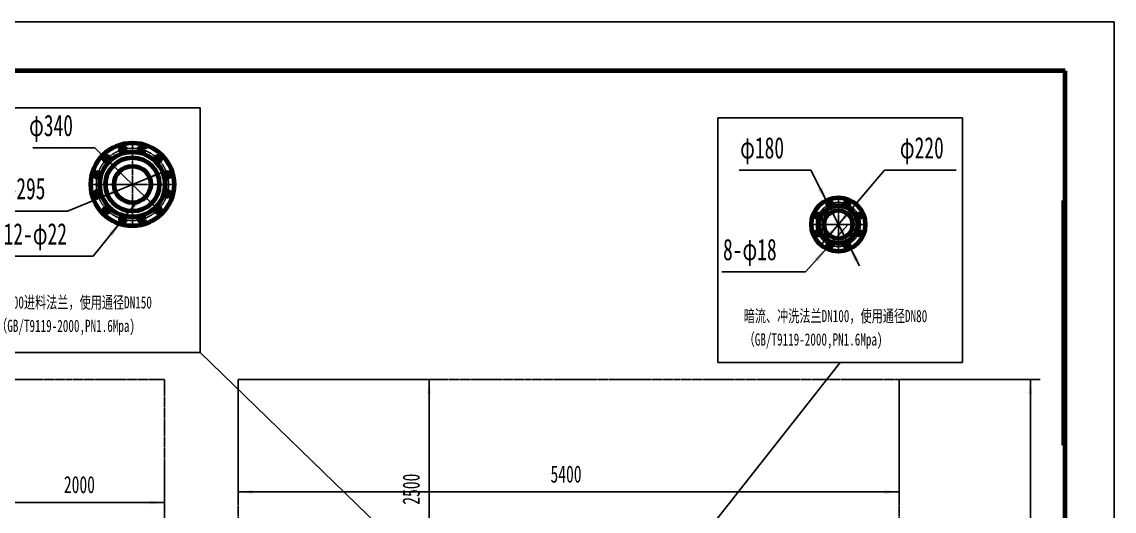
# Model space of a CAD drawing. Header units: millimetres. Extents: x -11880 to 11880, y -8400 to 8400.
# Drawn here: x 2953 to 11880, y 4400 to 8400 of the extents above; entities that cross this region are included whole.
import ezdxf

# ---------------------------------------------------------------- set-up
doc = ezdxf.new("R2010")
doc.units = ezdxf.units.MM
doc.linetypes.add('EB_DASHDOT', pattern=[39, 30, -3, 3, -3])
doc.linetypes.add('EB_DASHDOTDOT', pattern=[45, 30, -3, 3, -3, 3, -3])
for name, color, linetype, lineweight in [('CAXA0', 7, 'Continuous', 70), ('CAXA1', 1, 'EB_DASHDOT', 25), ('CAXA3', 7, 'Continuous', 25), ('CAXA4', 3, 'Continuous', 25)]:
    doc.layers.add(name, color=color, linetype=linetype, lineweight=lineweight)
doc.styles.add('标准', font='', dxfattribs={"width": 0.667})
doc.styles.get('标准').set_extended_font_data('FangSong_GB2312')
doc.dimstyles.new('标准', dxfattribs={"dimscale": 40, "dimtxt": 3.5, "dimasz": 3, "dimexe": 2, "dimexo": 0, "dimtad": 1, "dimdec": 1, "dimzin": 12, "dimdsep": 46, "dimtxsty": '标准', "dimcen": 0, "dimdle": 4, "dimaunit": 1, "dimazin": 2, "dimtfac": 1, "dimtdec": 3, "dimtmove": 0, "dimatfit": 3, "dimfxl": 0, "dimtolj": 1, "dimtzin": 0, "dimarcsym": 0})

# ---------------------------------------------------------------- blocks, each defined once
blk = doc.blocks.new('*D323')
at = {"layer": 'CAXA4', "linetype": 'Continuous', "lineweight": 25}
for points in [[(4722.4, 4556.7), (4842.4, 4571.7), (4842.4, 4541.7)], [(10122.4, 4556.7), (10002.4, 4571.7), (10002.4, 4541.7)]]:
    blk.add_hatch(color=0, dxfattribs=at).paths.add_polyline_path(points, flags=0)
at = {"layer": 'CAXA4', "color": 0, "linetype": 'Continuous', "lineweight": 25}
for p, q in [((4722.4, 5476.7), (4722.4, 4476.7)), ((10122.4, 5476.7), (10122.4, 4476.7)), ((10122.4, 4556.7), (4722.4, 4556.7))]:
    blk.add_line(p, q, dxfattribs=at)
at = {"layer": 'CAXA4', "color": 0, "linetype": 'Continuous', "lineweight": 25, "insert": (7273.5, 4773.5), "char_height": 140, "attachment_point": 1, "style": '标准'}
blk.add_mtext('\\fFangSong_GB2312|b0|i0|p34;5400', dxfattribs=at)
blk = doc.blocks.new('*D327')
at = {"layer": 'CAXA4', "linetype": 'Continuous', "lineweight": 25}
for points in [[(3788, 6795.6), (3896.5, 6900.8), (3867.3, 6924.2)], [(3772.9, 6776.9), (3693.5, 6648.2), (3664.3, 6671.7)]]:
    blk.add_hatch(color=0, dxfattribs=at).paths.add_polyline_path(points, flags=0)
at = {"layer": 'CAXA4', "color": 0, "linetype": 'Continuous', "lineweight": 25}
for q in [(3913.3, 6951.5), (2835.6, 6483.5)]:
    blk.add_line((3537.1, 6483.5), q, dxfattribs=at)
at = {"layer": 'CAXA4', "color": 0, "linetype": 'Continuous', "lineweight": 25, "insert": (2804.4, 6754.5), "char_height": 175, "attachment_point": 1, "style": '标准'}
blk.add_mtext('\\fFangSong_GB2312|b0|i0|p34;12-φ22', dxfattribs=at)
blk = doc.blocks.new('*D328')
at = {"layer": 'CAXA4', "linetype": 'Continuous', "lineweight": 25}
for points in [[(4129.8, 7183), (3998.1, 7108.8), (3983.9, 7143.5)], [(3583.8, 6959.4), (3729.7, 6998.9), (3715.5, 7033.6)]]:
    blk.add_hatch(color=0, dxfattribs=at).paths.add_polyline_path(points, flags=0)
at = {"layer": 'CAXA4', "color": 0, "linetype": 'Continuous', "lineweight": 25}
for q in [(4129.8, 7183), (2818.4, 6853.5)]:
    blk.add_line((3325, 6853.5), q, dxfattribs=at)
at = {"layer": 'CAXA4', "color": 0, "linetype": 'Continuous', "lineweight": 25, "insert": (2787.2, 7124.5), "char_height": 175, "attachment_point": 1, "style": '标准'}
blk.add_mtext('\\fFangSong_GB2312|b0|i0|p34;φ295', dxfattribs=at)
blk = doc.blocks.new('*D329')
at = {"layer": 'CAXA4', "linetype": 'Continuous', "lineweight": 25}
for points in [[(3613.2, 7308.4), (3707.6, 7190.3), (3733.7, 7217.2)], [(4100.4, 6834), (3979.8, 6925.2), (4006, 6952.1)]]:
    blk.add_hatch(color=0, dxfattribs=at).paths.add_polyline_path(points, flags=0)
at = {"layer": 'CAXA4', "color": 0, "linetype": 'Continuous', "lineweight": 25}
for q in [(3043.5, 7369.8), (4100.4, 6834)]:
    blk.add_line((3550.1, 7369.8), q, dxfattribs=at)
at = {"layer": 'CAXA4', "color": 0, "linetype": 'Continuous', "lineweight": 25, "insert": (3012.3, 7640.8), "char_height": 175, "attachment_point": 1, "style": '标准'}
blk.add_mtext('\\fFangSong_GB2312|b0|i0|p34;φ340', dxfattribs=at)
blk = doc.blocks.new('*D330')
at = {"layer": 'CAXA4', "linetype": 'Continuous', "lineweight": 25}
for points in [[(9544.7, 6903.9), (9460.2, 7029.2), (9493.6, 7046.2)], [(9707.5, 6582.8), (9758.6, 6440.6), (9792.1, 6457.5)]]:
    blk.add_hatch(color=0, dxfattribs=at).paths.add_polyline_path(points, flags=0)
at = {"layer": 'CAXA4', "color": 0, "linetype": 'Continuous', "lineweight": 25}
for q in [(8814.6, 7187.1), (9798, 6404.4)]:
    blk.add_line((9401.1, 7187.1), q, dxfattribs=at)
at = {"layer": 'CAXA4', "color": 0, "linetype": 'Continuous', "lineweight": 25, "insert": (8823.4, 7458.1), "char_height": 175, "attachment_point": 1, "style": '标准'}
blk.add_mtext('\\fFangSong_GB2312|b0|i0|p34;φ180', dxfattribs=at)
blk = doc.blocks.new('*D331')
at = {"layer": 'CAXA4', "linetype": 'Continuous', "lineweight": 25}
for points in [[(9768.6, 6911), (9657.2, 6808.9), (9685.7, 6784.6)], [(9483.7, 6575.7), (9566.5, 6702.2), (9595.1, 6677.9)]]:
    blk.add_hatch(color=0, dxfattribs=at).paths.add_polyline_path(points, flags=0)
at = {"layer": 'CAXA4', "color": 0, "linetype": 'Continuous', "lineweight": 25}
for q in [(9483.7, 6575.7), (10589.6, 7187.1)]:
    blk.add_line((10003.1, 7187.1), q, dxfattribs=at)
at = {"layer": 'CAXA4', "color": 0, "linetype": 'Continuous', "lineweight": 25, "insert": (10128.6, 7458.1), "char_height": 175, "attachment_point": 1, "style": '标准'}
blk.add_mtext('\\fFangSong_GB2312|b0|i0|p34;φ220', dxfattribs=at)
blk = doc.blocks.new('*D332')
at = {"layer": 'CAXA4', "linetype": 'Continuous', "lineweight": 25}
for points in [[(9569.2, 6590.5), (9683.3, 6689.7), (9655.4, 6714.7)], [(9545.2, 6563.7), (9459.1, 6439.4), (9431.2, 6464.4)]]:
    blk.add_hatch(color=0, dxfattribs=at).paths.add_polyline_path(points, flags=0)
at = {"layer": 'CAXA4', "color": 0, "linetype": 'Continuous', "lineweight": 25}
for q in [(9702.7, 6739.5), (8674.7, 6355.4)]:
    blk.add_line((9358.7, 6355.4), q, dxfattribs=at)
at = {"layer": 'CAXA4', "color": 0, "linetype": 'Continuous', "lineweight": 25, "insert": (8683.5, 6626.4), "char_height": 175, "attachment_point": 1, "style": '标准'}
blk.add_mtext('\\fFangSong_GB2312|b0|i0|p34;8-φ18', dxfattribs=at)
blk = doc.blocks.new('*D334')
at = {"layer": 'CAXA4', "linetype": 'Continuous', "lineweight": 25}
for points in [[(11195.1, 5476.7), (11180.1, 5356.7), (11210.1, 5356.7)], [(11195.1, 976.7), (11180.1, 1096.7), (11210.1, 1096.7)]]:
    blk.add_hatch(color=0, dxfattribs=at).paths.add_polyline_path(points, flags=0)
at = {"layer": 'CAXA4', "color": 0, "linetype": 'Continuous', "lineweight": 25}
for p, q in [((10122.4, 5476.7), (11275.1, 5476.7)), ((11195.1, 5476.7), (11195.1, 976.7)), ((10122.4, 976.7), (11275.1, 976.7))]:
    blk.add_line(p, q, dxfattribs=at)
at = {"layer": 'CAXA4', "color": 0, "linetype": 'Continuous', "lineweight": 25, "insert": (10978.3, 3077.7), "char_height": 140, "attachment_point": 1, "rotation": 90, "style": '标准'}
blk.add_mtext('\\fFangSong_GB2312|b0|i0|p34;5250', dxfattribs=at)
blk = doc.blocks.new('*D335')
at = {"layer": 'CAXA4', "linetype": 'Continuous', "lineweight": 25}
for points in [[(6281.1, 5476.7), (6296.1, 5356.7), (6266.1, 5356.7)], [(6281.1, 3726.7), (6296.1, 3846.7), (6266.1, 3846.7)]]:
    blk.add_hatch(color=0, dxfattribs=at).paths.add_polyline_path(points, flags=0)
at = {"layer": 'CAXA4', "color": 0, "linetype": 'Continuous', "lineweight": 25}
for p, q in [((4722.4, 5476.7), (6361.1, 5476.7)), ((6281.1, 3726.7), (6281.1, 5476.7)), ((6672.4, 3726.7), (6201.1, 3726.7))]:
    blk.add_line(p, q, dxfattribs=at)
at = {"layer": 'CAXA4', "color": 0, "linetype": 'Continuous', "lineweight": 25, "insert": (6064.3, 4452.7), "char_height": 140, "attachment_point": 1, "rotation": 90, "style": '标准'}
blk.add_mtext('\\fFangSong_GB2312|b0|i0|p34;2500', dxfattribs=at)
blk = doc.blocks.new('CAXBLOCK315', base_point=(11480, -8000))
at = {"layer": 'CAXA0', "linetype": 'Continuous', "lineweight": 70}
for p, q in [((11480, 8000), (-10880, 8000)), ((11480, -8000), (11480, 8000))]:
    blk.add_line(p, q, dxfattribs=at)
at = {"layer": 'CAXA3', "linetype": 'Continuous', "lineweight": 25}
for p, q in [((-11880, 8400), (11880, 8400)), ((11880, 8400), (11880, -8400))]:
    blk.add_line(p, q, dxfattribs=at)
blk = doc.blocks.new('*D434')
at = {"layer": 'CAXA4', "linetype": 'Continuous', "lineweight": 25}
for points in [[(2772.4, 4470.7), (2892.4, 4455.7), (2892.4, 4485.7)], [(4118.6, 4470.7), (3998.6, 4455.7), (3998.6, 4485.7)]]:
    blk.add_hatch(color=0, dxfattribs=at).paths.add_polyline_path(points, flags=0)
at = {"layer": 'CAXA4', "color": 0, "linetype": 'Continuous', "lineweight": 25}
for p, q in [((2772.4, 3326.7), (2772.4, 4550.7)), ((2772.4, 4470.7), (4118.6, 4470.7)), ((4118.6, 976.7), (4118.6, 4550.7))]:
    blk.add_line(p, q, dxfattribs=at)
at = {"layer": 'CAXA4', "color": 0, "linetype": 'Continuous', "lineweight": 25, "insert": (3296.6, 4687.5), "char_height": 140, "attachment_point": 1, "style": '标准'}
blk.add_mtext('\\fFangSong_GB2312|b0|i0|p34;2000', dxfattribs=at)

msp = doc.modelspace()

# ---------------------------------------------------------------- linework, layer by layer
at = {"layer": 'CAXA0'}
for centre, radius in [((3856.79, 7071.19), 340), ((3856.79, 7071.19), 266), ((3780.44, 7356.13), 22), ((3933.14, 7356.13), 22), ((3648.19, 7279.78), 22), ((3856.79, 7071.19), 220), ((4065.38, 7279.78), 22), ((3571.84, 7147.54), 22), ((3856.79, 7071.19), 150), ((4141.74, 7147.54), 22), ((3571.84, 6994.83), 22), ((4141.74, 6994.83), 22), ((9626.12, 6743.37), 220), ((3648.19, 6862.59), 22), ((4065.38, 6862.59), 22), ((9626.12, 6743.37), 156), ((9557.24, 6909.66), 18), ((9695, 6909.66), 18), ((3780.44, 6786.24), 22), ((3933.14, 6786.24), 22), ((9459.82, 6812.25), 18), ((9626.12, 6743.37), 116), ((9792.42, 6812.25), 18), ((9459.82, 6674.48), 18), ((9792.42, 6674.48), 18), ((9557.24, 6577.07), 18), ((9695, 6577.07), 18)]:
    msp.add_circle(centre, radius, dxfattribs=at)
at = {"layer": 'CAXA1', "linetype": 'EB_DASHDOT', "lineweight": 25}
for p, q in [((3856.79, 6725.19), (3856.79, 7417.19)), ((3510.79, 7071.19), (4202.79, 7071.19)), ((9626.12, 6517.37), (9626.12, 6969.37)), ((9400.12, 6743.37), (9852.12, 6743.37))]:
    msp.add_line(p, q, dxfattribs=at)
at = {"layer": 'CAXA1'}
msp.add_circle((3856.79, 7071.19), 295, dxfattribs=at)
at = {"layer": 'CAXA1', "linetype": 'EB_DASHDOT', "lineweight": 25}
msp.add_circle((9626.12, 6743.37), 180, dxfattribs=at)
at = {"layer": 'CAXA3', "color": 5, "linetype": 'EB_DASHDOTDOT', "lineweight": 25}
for p, q in [((4118.65, 5476.67), (-10726.35, 5476.67)), ((4118.65, 976.67), (4118.65, 5476.67)), ((4722.44, 5476.67), (4722.44, 976.67)), ((10122.44, 5476.67), (4722.44, 5476.67)), ((10122.44, 5476.67), (10122.44, 976.67))]:
    msp.add_line(p, q, dxfattribs=at)
at = {"layer": 'CAXA4'}
for p, q in [((2410.44, 7697.54), (4410.44, 7697.54)), ((4410.44, 7697.54), (4410.44, 5697.54)), ((8641.98, 7614.61), (8641.98, 5614.61)), ((8641.98, 7614.61), (10641.98, 7614.61)), ((10641.98, 7614.61), (10641.98, 5614.61)), ((11454.98, 6940.07), (11454.98, 4940.07)), ((2410.44, 5697.54), (4410.44, 5697.54)), ((7371.17, 2825.78), (4410.44, 5697.54)), ((9641.98, 5614.61), (8072.44, 3626.67)), ((8641.98, 5614.61), (10641.98, 5614.61))]:
    msp.add_line(p, q, dxfattribs=at)

# ---------------------------------------------------------------- block references
at = {"layer": 'CAXA0'}
msp.add_blockref('CAXBLOCK315', (11480, -8000), dxfattribs=at)

# ---------------------------------------------------------------- texts
at = {"layer": 'CAXA4', "linetype": 'Continuous', "lineweight": 25, "char_height": 100, "attachment_point": 1, "style": '标准'}
for s, insert in [('\\fFangSong_GB2312|b0|i0|p34;DN200进料法兰，使用通径DN150', (2743.33, 6156.83)), ('\\fFangSong_GB2312|b0|i0|p34;（GB/T9119-2000,PN1.6Mpa)', (2743.33, 5965.03)), ('\\fFangSong_GB2312|b0|i0|p34;暗流、冲洗法兰DN100，使用通径DN80', (8852.44, 6045.43)), ('\\fFangSong_GB2312|b0|i0|p34;（GB/T9119-2000,PN1.6Mpa)', (8852.44, 5853.63))]:
    msp.add_mtext(s, dxfattribs=dict(at, insert=insert))

# ---------------------------------------------------------------- dimensions: what is measured, and where the dimension line sits
at = {"layer": 'CAXA4', "color": 7}
for p1, p2, text, picture, middle in [((4100.39, 6834), (3613.19, 7308.38), '\\fFangSong_GB2312;φ340', '*D329', (3238.43, 7520.95)), ((9707.52, 6582.82), (9544.72, 6903.91), '\\fFangSong_GB2312;φ180', '*D330', (9049.49, 7338.25)), ((9483.68, 6575.7), (9768.56, 6911.03), '\\fFangSong_GB2312;φ220', '*D331', (10354.75, 7338.25)), ((4129.79, 7182.96), (3583.78, 6959.42), '\\fFangSong_GB2312;φ295', '*D328', (3013.34, 7004.59)), ((3787.95, 6795.59), (3772.92, 6776.89), '\\fFangSong_GB2312;12-φ22', '*D327', (3128, 6634.67)), ((9569.25, 6590.48), (9545.23, 6563.66), '\\fFangSong_GB2312;8-φ18', '*D332', (8958.37, 6506.55))]:
    dim = msp.add_diameter_dim_2p(p1=p1, p2=p2, text=text, dimstyle='标准', dxfattribs=at)
    dim.commit()
    dim.dimension.update_dxf_attribs({"geometry": picture, "text_midpoint": middle})
at = {"layer": 'CAXA4', "linetype": 'Continuous', "lineweight": 70}
for base, p1, p2, text, picture, middle in [((7422.44, 4556.69), (10122.44, 5476.67), (4722.44, 5476.67), '\\fFangSong_GB2312;5400', '*D323', (7422.44, 4677.59)), ((3445.52, 4470.68), (2772.38, 3326.67), (4118.65, 976.67), '\\fFangSong_GB2312;2000', '*D434', (3445.52, 4591.58))]:
    dim = msp.add_linear_dim(base=base, p1=p1, p2=p2, text=text, dimstyle='标准', dxfattribs=at)
    dim.commit()
    dim.dimension.update_dxf_attribs({"geometry": picture, "text_midpoint": middle})
for base, p1, p2, angle, text, picture, middle in [((6281.06, 4601.67), (6672.44, 3726.67), (4722.44, 5476.67), 270, '\\fFangSong_GB2312;2500', '*D335', (6160.16, 4601.67)), ((11195.12, 3226.67), (10122.44, 5476.67), (10122.44, 976.67), 90, '\\fFangSong_GB2312;5250', '*D334', (11074.22, 3226.67))]:
    dim = msp.add_linear_dim(base=base, p1=p1, p2=p2, angle=angle, text=text, dimstyle='标准', dxfattribs=at)
    dim.commit()
    dim.dimension.update_dxf_attribs({"geometry": picture, "text_midpoint": middle})

doc.saveas('drawing.dxf')
